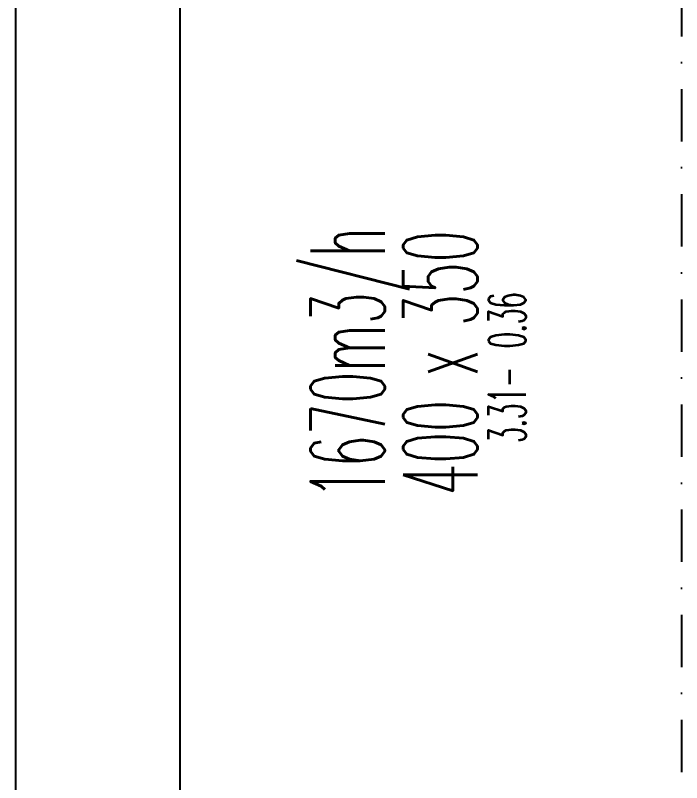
# Model space of a CAD drawing. Header units: inches. Extents: x -772 to 6765, y -813 to 4093.
# Drawn here: x 4938.3 to 5100, y 406.8 to 592.9 of the extents above; entities that cross this region are included whole.
import ezdxf
from ezdxf.enums import TextEntityAlignment as Align

# ---------------------------------------------------------------- set-up
doc = ezdxf.new("R2010")
doc.units = ezdxf.units.IN
doc.header["$MEASUREMENT"] = 0
doc.linetypes.add('DASHDOT', pattern=[25.4, 12.7, -6.35, 0, -6.35])
doc.layers.add('H_STR_Aks', color=250, linetype='DASHDOT')
doc.layers.add('MTY-UFLEME-KANALI', color=20, linetype='Continuous')
doc.layers.add('HIZ-PA', color=253, linetype='Continuous', lineweight=0, transparency=0.5)
doc.layers.add('MTY-UFLEME-KANALI-CAP', color=21, linetype='Continuous', lineweight=0)
doc.styles.add('CAP', font='simplxtw.shx', dxfattribs={"width": 0.65})

# ---------------------------------------------------------------- blocks, each defined once
blk = doc.blocks.new('*U230')
at = {"layer": 'HIZ-PA', "color": 3, "style": 'CAP', "width": 0.5}
blk.add_attdef('HIZ', text='', height=0.5, dxfattribs=at).set_placement((-0.049, -1.954), align=Align.BOTTOM_RIGHT)
blk.add_attdef('PA', text='', height=0.5, dxfattribs=at).set_placement((0.201, -1.954), align=Align.BOTTOM_LEFT)
at = {"layer": 'MTY-UFLEME-KANALI-CAP', "color": 7, "style": 'CAP', "width": 0.5}
for tag, p in [('DEBI', (0.001, -0.204)), ('X', (0.001, -1.454))]:
    blk.add_attdef(tag, text='', height=1, dxfattribs=at).set_placement(p, align=Align.BOTTOM_CENTER)
blk.add_attdef('A', text='', height=1, dxfattribs=at).set_placement((-0.499, -1.454), align=Align.BOTTOM_RIGHT)
blk.add_attdef('B', text='', height=1, dxfattribs=at).set_placement((0.501, -1.454), align=Align.BOTTOM_LEFT)
blk = doc.blocks.new('mekanik')
at = {"layer": 'MTY-UFLEME-KANALI'}
blk.add_lwpolyline([(24208.34, 7099.27), (24248.34, 7099.27), (24248.34, 7551.22), (24208.34, 7551.22)], close=True, dxfattribs=at)
at = {"layer": 'MTY-UFLEME-KANALI-CAP', "xscale": 18, "yscale": 18, "zscale": 18, "rotation": 90.00000000000001}
blk.add_blockref('*U230', (24299.69, 7348.54), dxfattribs=at).add_auto_attribs({'DEBI': '1670m3/h', 'X': 'x', 'A': '400', 'B': '350', 'PA': '0.36', 'HIZ': '3.31-'})

msp = doc.modelspace()

# ---------------------------------------------------------------- linework, layer by layer
at = {"layer": 'H_STR_Aks'}
msp.add_line((5100, 4043), (5100, -712.77), dxfattribs=at)

# ---------------------------------------------------------------- block references
msp.add_blockref('mekanik', (-19270, -6840))

doc.saveas('drawing.dxf')
